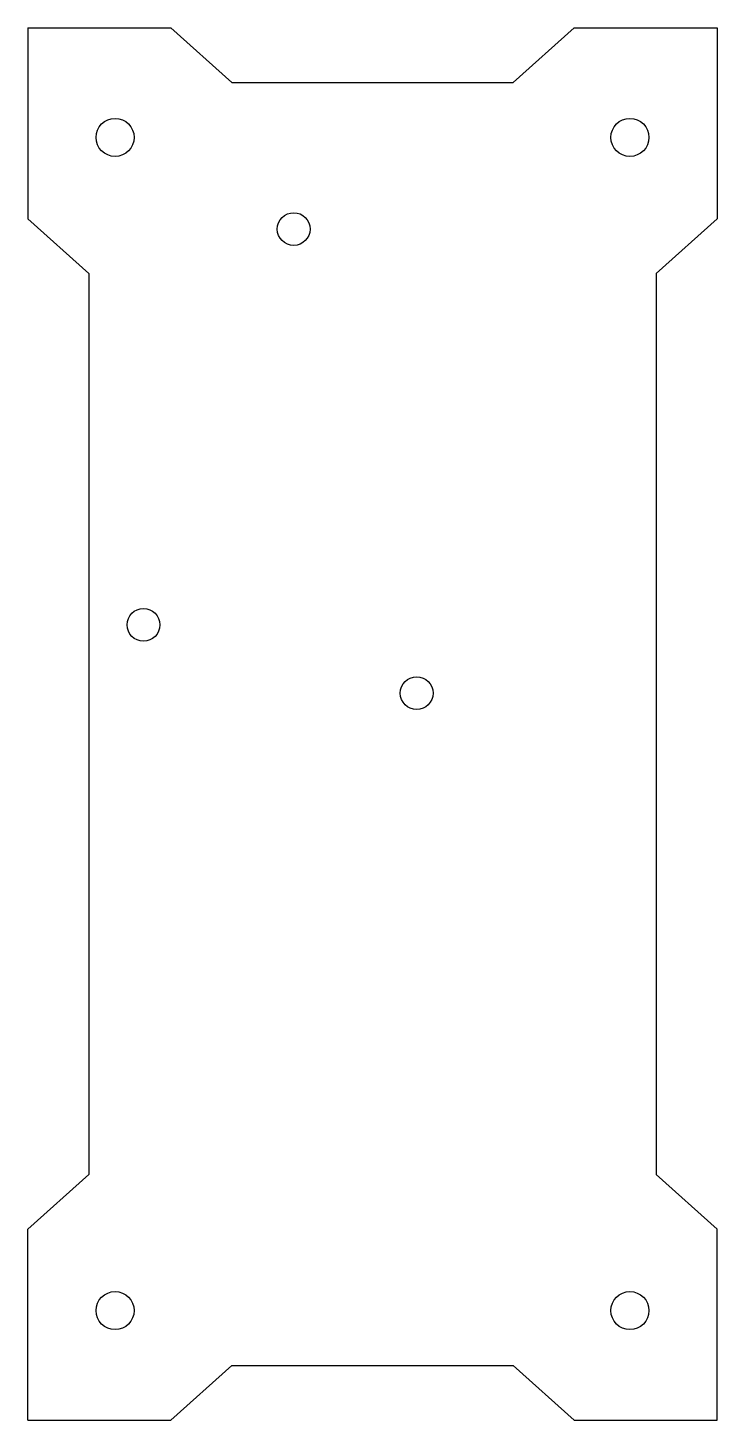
# Model space of a CAD drawing. Header units: inches. Extents: x -1.02 to 1.5, y -5.5 to -0.4.
import ezdxf

# ---------------------------------------------------------------- set-up
doc = ezdxf.new("R2010")
doc.units = ezdxf.units.IN
doc.layers.get('0').update_dxf_attribs({"linetype": 'CONTINUOUS'})

msp = doc.modelspace()

# ---------------------------------------------------------------- linework, layer by layer
for p, q in [((-1.0232, -0.4), (-1.0232, -1.1)), ((-1.0232, -0.4), (-0.5, -0.4)), ((-0.5, -0.4), (-0.2766, -0.6002)), ((0.7536, -0.6002), (0.977, -0.4)), ((0.977, -0.4), (1.5, -0.4)), ((1.5, -0.4), (1.5, -1.1)), ((-0.2766, -0.6002), (0.7536, -0.6002)), ((-1.0232, -1.1), (-0.8, -1.3)), ((1.5, -1.1), (1.2768, -1.3)), ((-0.8, -1.3), (-0.8, -4.6)), ((1.2768, -1.3), (1.2768, -4.6)), ((-1.0232, -4.8), (-0.8, -4.6)), ((1.5, -4.8), (1.2768, -4.6)), ((-1.0232, -5.5), (-1.0232, -4.8)), ((1.5, -5.5), (1.5, -4.8)), ((-0.5, -5.5), (-0.2766, -5.2998)), ((-0.2766, -5.2998), (0.7536, -5.2998)), ((0.7536, -5.2998), (0.977, -5.5)), ((-1.0232, -5.5), (-0.5, -5.5)), ((0.977, -5.5), (1.5, -5.5))]:
    msp.add_line(p, q)
for centre, radius in [((-0.7039, -0.8014), 0.0697), ((1.1807, -0.8014), 0.0697), ((-0.05, -1.137), 0.06), ((-0.6, -2.587), 0.06), ((0.4, -2.837), 0.06), ((-0.7039, -5.0986), 0.0697), ((1.1807, -5.0986), 0.0697)]:
    msp.add_circle(centre, radius)

doc.saveas('drawing.dxf')
